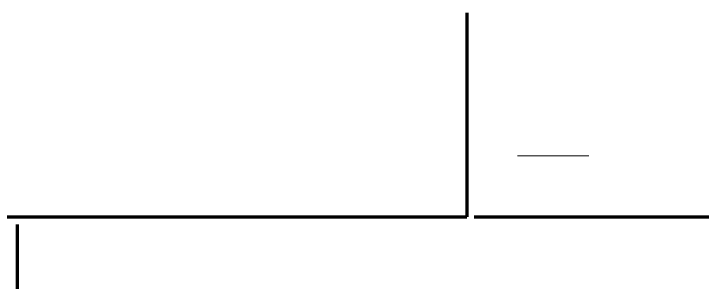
# Model space of a CAD drawing. Header units: millimetres. Extents: x 2016.56 to 2021.8, y 13721.83 to 13722.48.
# Drawn here: x 2020.4592 to 2020.5313, y 13721.9717 to 13721.9998 of the extents above; entities that cross this region are included whole.
import ezdxf

# ---------------------------------------------------------------- set-up
doc = ezdxf.new("R2010")
doc.units = ezdxf.units.MM
doc.linetypes.add('ACAD_ISO07W100', pattern=[3, 0, -3])
for name, color, linetype, lineweight in [('0.7', 20, 'Continuous', 70), ('1.00', 232, 'Continuous', 100), ('1.2', 120, 'Continuous', 120), ('PENCERE', 3, 'Continuous', 13)]:
    doc.layers.add(name, color=color, linetype=linetype, lineweight=lineweight)

msp = doc.modelspace()

# ---------------------------------------------------------------- linework, layer by layer
at = {"layer": '0.7'}
msp.add_line((2020.459602, 13721.924938), (2020.459602, 13721.977738), dxfattribs=at)
at = {"layer": '1.00'}
msp.add_line((2020.507402, 13721.978538), (2020.557602, 13721.978538), dxfattribs=at)
at = {"layer": '1.2'}
for p in [(2020.506602, 13721.999938), (2020.451602, 13721.978538)]:
    msp.add_line(p, (2020.506602, 13721.978538), dxfattribs=at)
at = {"layer": 'PENCERE', "linetype": 'ACAD_ISO07W100'}
msp.add_line((2020.51939, 13721.984938), (2020.511927, 13721.984938), dxfattribs=at)

doc.saveas('drawing.dxf')
